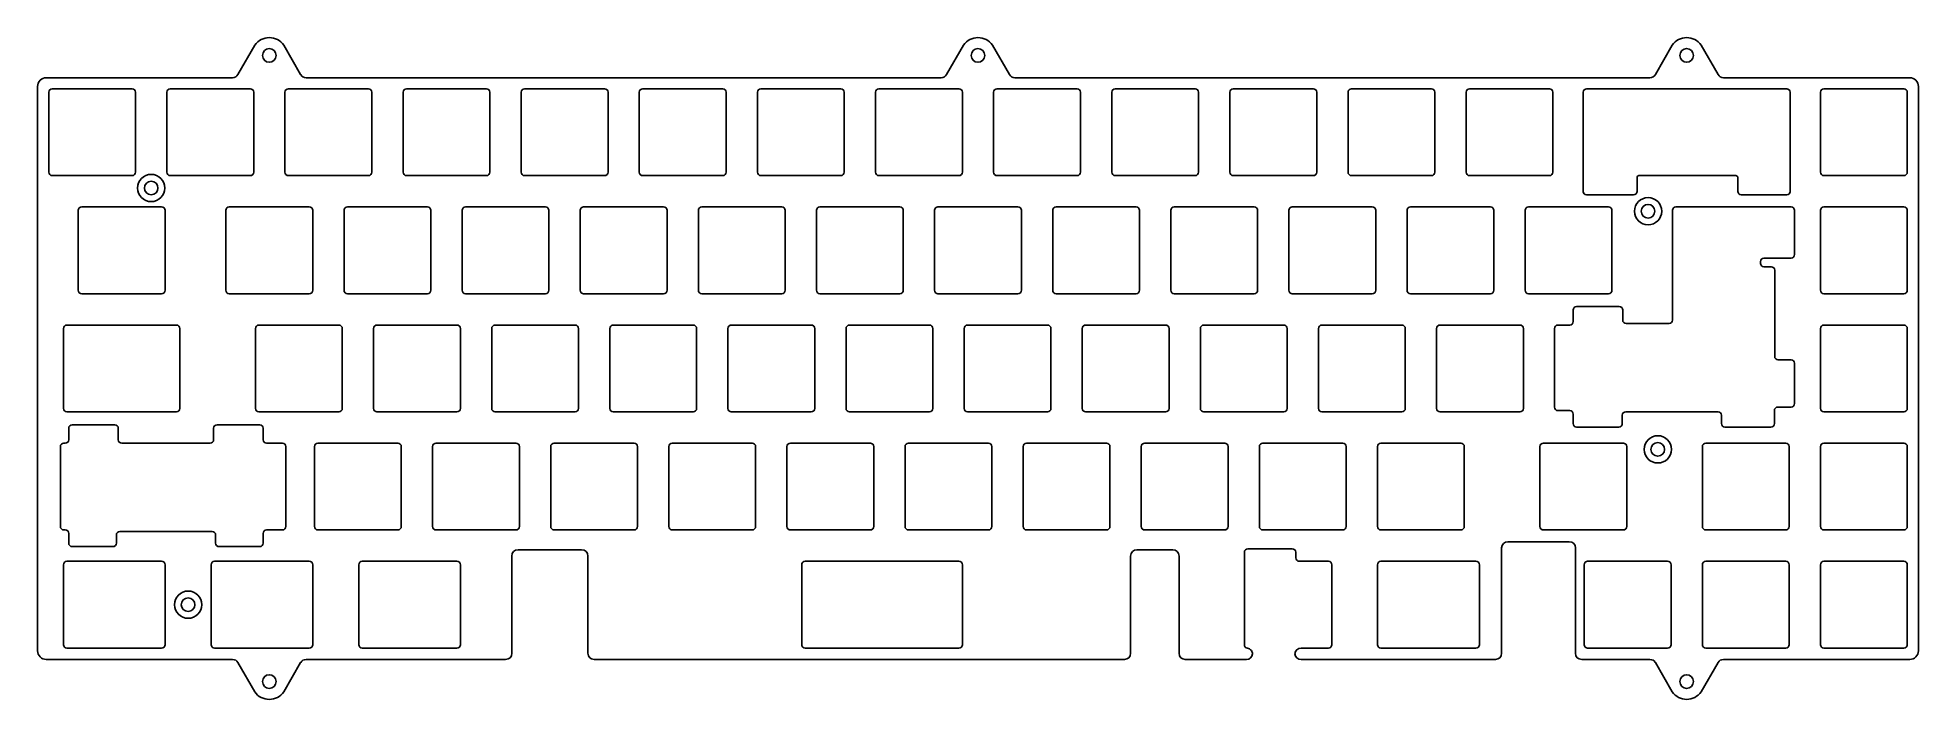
# Model space of a CAD drawing. Header units: millimetres. Extents: x 2 to 305, y -132 to -25.
import ezdxf

# ---------------------------------------------------------------- set-up
doc = ezdxf.new("R2010")
doc.units = ezdxf.units.MM
doc.layers.get('0').update_dxf_attribs({"linetype": 'CONTINUOUS'})

msp = doc.modelspace()

# ---------------------------------------------------------------- linework, layer by layer
for p, q in [((36.75, -25.99), (34.03, -30.76)), ((44.14, -30.76), (41.42, -25.99)), ((151.05, -25.99), (148.33, -30.76)), ((158.44, -30.76), (155.72, -25.99)), ((265.35, -25.99), (262.63, -30.76)), ((272.74, -30.76), (270.02, -25.99)), ((1.71, -32.67), (1.71, -123.69)), ((33.16, -31.27), (3.11, -31.27)), ((147.46, -31.27), (45.01, -31.27)), ((261.76, -31.27), (159.31, -31.27)), ((303.65, -31.27), (273.61, -31.27)), ((305.05, -123.69), (305.05, -32.67)), ((238.84, -106.1), (248.75, -106.1)), ((78.2, -122.25), (78.2, -108.4)), ((79.2, -107.4), (89.46, -107.4)), ((90.46, -108.4), (90.46, -122.25)), ((178, -122.25), (178, -108.4)), ((179, -107.4), (184.82, -107.4)), ((185.82, -108.4), (185.82, -122.25)), ((196.34, -122.71), (196.34, -107.8)), ((196.89, -107.25), (204.08, -107.25)), ((204.63, -107.8), (204.63, -108.7)), ((237.84, -124.09), (237.84, -107.1)), ((249.75, -107.1), (249.75, -124.09)), ((205.18, -109.25), (209.89, -109.25)), ((210.44, -109.8), (210.44, -122.7)), ((78.2, -124.09), (78.2, -122.25)), ((90.46, -122.25), (90.46, -124.09)), ((178, -124.09), (178, -122.25)), ((185.82, -122.25), (185.82, -124.09)), ((209.89, -123.25), (205.48, -123.25)), ((3.11, -125.09), (33.16, -125.09)), ((34.03, -125.59), (36.74, -130.32)), ((41.43, -130.32), (44.14, -125.59)), ((45.01, -125.09), (77.2, -125.09)), ((91.46, -125.09), (177, -125.09)), ((186.82, -125.09), (196.67, -125.09)), ((205.48, -125.09), (236.84, -125.09)), ((250.75, -125.09), (261.76, -125.09)), ((262.63, -125.59), (265.34, -130.32)), ((270.03, -130.32), (272.74, -125.59)), ((273.61, -125.09), (303.65, -125.09))]:
    msp.add_line(p, q)
for points in [[(4.06, -33.05), (16.96, -33.05, -0.414214), (17.51, -33.6), (17.51, -46.5, -0.414214), (16.96, -47.05), (4.06, -47.05, -0.414214), (3.51, -46.5), (3.51, -33.6, -0.414214)], [(36.56, -33.6), (36.56, -46.5, -0.414214), (36.01, -47.05), (23.11, -47.05, -0.414214), (22.56, -46.5), (22.56, -33.6, -0.414214), (23.11, -33.05), (36.01, -33.05, -0.414214)], [(55.61, -33.6), (55.61, -46.5, -0.414214), (55.06, -47.05), (42.16, -47.05, -0.414214), (41.61, -46.5), (41.61, -33.6, -0.414214), (42.16, -33.05), (55.06, -33.05, -0.414214)], [(74.66, -33.6), (74.66, -46.5, -0.414214), (74.11, -47.05), (61.21, -47.05, -0.414214), (60.66, -46.5), (60.66, -33.6, -0.414214), (61.21, -33.05), (74.11, -33.05, -0.414214)], [(79.71, -46.5), (79.71, -33.6, -0.414214), (80.26, -33.05), (93.16, -33.05, -0.414214), (93.71, -33.6), (93.71, -46.5, -0.414214), (93.16, -47.05), (80.26, -47.05, -0.414214)], [(98.76, -46.5), (98.76, -33.6, -0.414214), (99.31, -33.05), (112.21, -33.05, -0.414214), (112.76, -33.6), (112.76, -46.5, -0.414214), (112.21, -47.05), (99.31, -47.05, -0.414214)], [(117.81, -46.5), (117.81, -33.6, -0.414214), (118.36, -33.05), (131.26, -33.05, -0.414214), (131.81, -33.6), (131.81, -46.5, -0.414214), (131.26, -47.05), (118.36, -47.05, -0.414214)], [(136.86, -46.5), (136.86, -33.6, -0.414214), (137.41, -33.05), (150.31, -33.05, -0.414214), (150.86, -33.6), (150.86, -46.5, -0.414214), (150.31, -47.05), (137.41, -47.05, -0.414214)], [(155.91, -46.5), (155.91, -33.6, -0.414214), (156.46, -33.05), (169.36, -33.05, -0.414214), (169.91, -33.6), (169.91, -46.5, -0.414214), (169.36, -47.05), (156.46, -47.05, -0.414214)], [(174.96, -46.5), (174.96, -33.6, -0.414214), (175.51, -33.05), (188.41, -33.05, -0.414214), (188.96, -33.6), (188.96, -46.5, -0.414214), (188.41, -47.05), (175.51, -47.05, -0.414214)], [(194.01, -46.5), (194.01, -33.6, -0.414214), (194.56, -33.05), (207.46, -33.05, -0.414214), (208.01, -33.6), (208.01, -46.5, -0.414214), (207.46, -47.05), (194.56, -47.05, -0.414214)], [(213.06, -46.5), (213.06, -33.6, -0.414214), (213.61, -33.05), (226.51, -33.05, -0.414214), (227.06, -33.6), (227.06, -46.5, -0.414214), (226.51, -47.05), (213.61, -47.05, -0.414214)], [(232.11, -46.5), (232.11, -33.6, -0.414214), (232.66, -33.05), (245.56, -33.05, -0.414214), (246.11, -33.6), (246.11, -46.5, -0.414214), (245.56, -47.05), (232.66, -47.05, -0.414214)], [(259.13, -50.14), (251.51, -50.14, -0.414214), (251.01, -49.64), (251.01, -33.6, -0.414214), (251.56, -33.05), (283.81, -33.05, -0.414214), (284.36, -33.6), (284.36, -49.64, -0.414214), (283.86, -50.14), (276.48, -50.14, -0.414214), (275.93, -49.59), (275.93, -47.35, 0.414214), (275.63, -47.05), (259.98, -47.05, 0.414214), (259.68, -47.35), (259.68, -49.59, -0.414214)], [(289.26, -46.5), (289.26, -33.6, -0.414214), (289.81, -33.05), (302.71, -33.05, -0.414214), (303.26, -33.6), (303.26, -46.5, -0.414214), (302.71, -47.05), (289.81, -47.05, -0.414214)], [(8.82, -52.1, 0.414214), (8.27, -52.65), (8.27, -65.55, 0.414214), (8.82, -66.1), (21.72, -66.1, 0.414214), (22.27, -65.55), (22.27, -52.65, 0.414214), (21.72, -52.1)], [(32.63, -52.1, 0.414214), (32.08, -52.65), (32.08, -65.55, 0.414214), (32.63, -66.1), (45.53, -66.1, 0.414214), (46.08, -65.55), (46.08, -52.65, 0.414214), (45.53, -52.1)], [(64.58, -66.1, 0.414214), (65.13, -65.55), (65.13, -52.65, 0.414214), (64.58, -52.1), (51.68, -52.1, 0.414214), (51.13, -52.65), (51.13, -65.55, 0.414214), (51.68, -66.1)], [(70.73, -52.1, 0.414214), (70.18, -52.65), (70.18, -65.55, 0.414214), (70.73, -66.1), (83.63, -66.1, 0.414214), (84.18, -65.55), (84.18, -52.65, 0.414214), (83.63, -52.1)], [(89.78, -52.1), (102.68, -52.1, -0.414214), (103.23, -52.65), (103.23, -65.55, -0.414214), (102.68, -66.1), (89.78, -66.1, -0.414214), (89.23, -65.55), (89.23, -52.65, -0.414214)], [(121.73, -66.1, 0.414214), (122.28, -65.55), (122.28, -52.65, 0.414214), (121.73, -52.1), (108.83, -52.1, 0.414214), (108.28, -52.65), (108.28, -65.55, 0.414214), (108.83, -66.1)], [(127.88, -52.1, 0.414214), (127.33, -52.65), (127.33, -65.55, 0.414214), (127.88, -66.1), (140.78, -66.1, 0.414214), (141.33, -65.55), (141.33, -52.65, 0.414214), (140.78, -52.1)], [(146.93, -52.1, 0.414214), (146.38, -52.65), (146.38, -65.55, 0.414214), (146.93, -66.1), (159.83, -66.1, 0.414214), (160.38, -65.55), (160.38, -52.65, 0.414214), (159.83, -52.1)], [(165.98, -52.1, 0.414214), (165.43, -52.65), (165.43, -65.55, 0.414214), (165.98, -66.1), (178.88, -66.1, 0.414214), (179.43, -65.55), (179.43, -52.65, 0.414214), (178.88, -52.1)], [(197.93, -66.1, 0.414214), (198.48, -65.55), (198.48, -52.65, 0.414214), (197.93, -52.1), (185.03, -52.1, 0.414214), (184.48, -52.65), (184.48, -65.55, 0.414214), (185.03, -66.1)], [(216.98, -66.1, 0.414214), (217.53, -65.55), (217.53, -52.65, 0.414214), (216.98, -52.1), (204.08, -52.1, 0.414214), (203.53, -52.65), (203.53, -65.55, 0.414214), (204.08, -66.1)], [(223.13, -52.1, 0.414214), (222.58, -52.65), (222.58, -65.55, 0.414214), (223.13, -66.1), (236.03, -66.1, 0.414214), (236.58, -65.55), (236.58, -52.65, 0.414214), (236.03, -52.1)], [(255.08, -66.1, 0.414214), (255.63, -65.55), (255.63, -52.65, 0.414214), (255.08, -52.1), (242.18, -52.1, 0.414214), (241.63, -52.65), (241.63, -65.55, 0.414214), (242.18, -66.1)], [(281.88, -76.22, 0.414214), (282.43, -76.77), (284.53, -76.77, -0.414214), (285.08, -77.32), (285.08, -83.82, -0.414214), (284.53, -84.37), (282.38, -84.37, 0.414214), (281.83, -84.92), (281.83, -87.05, -0.414214), (281.28, -87.6), (273.85, -87.6, -0.414214), (273.3, -87.05), (273.3, -85.7, 0.414214), (272.75, -85.15), (257.85, -85.15, 0.414214), (257.3, -85.7), (257.3, -87.05, -0.414214), (256.75, -87.6), (249.92, -87.6, -0.414214), (249.37, -87.05), (249.37, -85.5, 0.414214), (248.82, -84.95), (246.9, -84.95, -0.414214), (246.35, -84.4), (246.35, -71.7, -0.414214), (246.9, -71.15), (248.82, -71.15, 0.414214), (249.37, -70.6), (249.37, -68.72, -0.414214), (249.92, -68.17), (256.82, -68.17, -0.414214), (257.37, -68.72), (257.37, -70.35, 0.414214), (257.92, -70.9), (264.85, -70.9, 0.414214), (265.4, -70.35), (265.4, -52.65, -0.414214), (265.95, -52.1), (284.53, -52.1, -0.414214), (285.08, -52.65), (285.08, -59.8, -0.414214), (284.53, -60.35), (280.13, -60.35, 0.414214), (279.58, -60.9), (279.58, -61.2, 0.414214), (280.13, -61.75), (281.33, -61.75, -0.414214), (281.88, -62.3)], [(289.81, -52.1, 0.414214), (289.26, -52.65), (289.26, -65.55, 0.414214), (289.81, -66.1), (302.71, -66.1, 0.414214), (303.26, -65.55), (303.26, -52.65, 0.414214), (302.71, -52.1)], [(24.1, -85.15, 0.414214), (24.65, -84.6), (24.65, -71.7, 0.414214), (24.1, -71.15), (6.44, -71.15, 0.414214), (5.89, -71.7), (5.89, -84.6, 0.414214), (6.44, -85.15)], [(37.4, -71.15, 0.414214), (36.85, -71.7), (36.85, -84.6, 0.414214), (37.4, -85.15), (50.3, -85.15, 0.414214), (50.85, -84.6), (50.85, -71.7, 0.414214), (50.3, -71.15)], [(69.35, -85.15, 0.414214), (69.9, -84.6), (69.9, -71.7, 0.414214), (69.35, -71.15), (56.45, -71.15, 0.414214), (55.9, -71.7), (55.9, -84.6, 0.414214), (56.45, -85.15)], [(75.5, -71.15, 0.414214), (74.95, -71.7), (74.95, -84.6, 0.414214), (75.5, -85.15), (88.4, -85.15, 0.414214), (88.95, -84.6), (88.95, -71.7, 0.414214), (88.4, -71.15)], [(94.55, -71.15), (107.45, -71.15, -0.414214), (108, -71.7), (108, -84.6, -0.414214), (107.45, -85.15), (94.55, -85.15, -0.414214), (94, -84.6), (94, -71.7, -0.414214)], [(126.5, -85.15, 0.414214), (127.05, -84.6), (127.05, -71.7, 0.414214), (126.5, -71.15), (113.6, -71.15, 0.414214), (113.05, -71.7), (113.05, -84.6, 0.414214), (113.6, -85.15)], [(132.65, -71.15, 0.414214), (132.1, -71.7), (132.1, -84.6, 0.414214), (132.65, -85.15), (145.55, -85.15, 0.414214), (146.1, -84.6), (146.1, -71.7, 0.414214), (145.55, -71.15)], [(151.7, -71.15, 0.414214), (151.15, -71.7), (151.15, -84.6, 0.414214), (151.7, -85.15), (164.6, -85.15, 0.414214), (165.15, -84.6), (165.15, -71.7, 0.414214), (164.6, -71.15)], [(170.75, -71.15, 0.414214), (170.2, -71.7), (170.2, -84.6, 0.414214), (170.75, -85.15), (183.65, -85.15, 0.414214), (184.2, -84.6), (184.2, -71.7, 0.414214), (183.65, -71.15)], [(189.8, -71.15, 0.414214), (189.25, -71.7), (189.25, -84.6, 0.414214), (189.8, -85.15), (202.7, -85.15, 0.414214), (203.25, -84.6), (203.25, -71.7, 0.414214), (202.7, -71.15)], [(221.75, -85.15, 0.414214), (222.3, -84.6), (222.3, -71.7, 0.414214), (221.75, -71.15), (208.85, -71.15, 0.414214), (208.3, -71.7), (208.3, -84.6, 0.414214), (208.85, -85.15)], [(227.9, -71.15, 0.414214), (227.35, -71.7), (227.35, -84.6, 0.414214), (227.9, -85.15), (240.8, -85.15, 0.414214), (241.35, -84.6), (241.35, -71.7, 0.414214), (240.8, -71.15)], [(289.81, -71.15), (302.71, -71.15, -0.414214), (303.26, -71.7), (303.26, -84.6, -0.414214), (302.71, -85.15), (289.81, -85.15, -0.414214), (289.26, -84.6), (289.26, -71.7, -0.414214)], [(14.73, -89.65, 0.414214), (15.28, -90.2), (29.55, -90.2, 0.414214), (30.1, -89.65), (30.1, -87.8, -0.414214), (30.65, -87.25), (37.55, -87.25, -0.414214), (38.1, -87.8), (38.1, -89.65, 0.414214), (38.65, -90.2), (41.2, -90.2, -0.414214), (41.75, -90.75), (41.75, -103.65, -0.414214), (41.2, -104.2), (38.65, -104.2, 0.414214), (38.1, -104.75), (38.1, -106.34, -0.414214), (37.55, -106.89), (30.97, -106.89, -0.414214), (30.42, -106.34), (30.42, -105, 0.414214), (29.87, -104.45), (14.97, -104.45, 0.414214), (14.42, -105), (14.42, -106.34, -0.414214), (13.87, -106.89), (7.28, -106.89, -0.414214), (6.73, -106.34), (6.73, -104.75, 0.414214), (6.18, -104.2), (5.93, -104.2, -0.414214), (5.38, -103.65), (5.38, -90.75, -0.414214), (5.93, -90.2), (6.18, -90.2, 0.414214), (6.73, -89.65), (6.73, -87.8, -0.414214), (7.28, -87.25), (14.18, -87.25, -0.414214), (14.73, -87.8)], [(59.82, -104.2, 0.414214), (60.37, -103.65), (60.37, -90.75, 0.414214), (59.82, -90.2), (46.92, -90.2, 0.414214), (46.37, -90.75), (46.37, -103.65, 0.414214), (46.92, -104.2)], [(79.42, -90.75, 0.414214), (78.87, -90.2), (65.97, -90.2, 0.414214), (65.42, -90.75), (65.42, -103.65, 0.414214), (65.97, -104.2), (78.87, -104.2, 0.414214), (79.42, -103.65)], [(97.92, -104.2, 0.414214), (98.47, -103.65), (98.47, -90.75, 0.414214), (97.92, -90.2), (85.02, -90.2, 0.414214), (84.47, -90.75), (84.47, -103.65, 0.414214), (85.02, -104.2)], [(104.07, -90.2, 0.414214), (103.52, -90.75), (103.52, -103.65, 0.414214), (104.07, -104.2), (116.97, -104.2, 0.414214), (117.52, -103.65), (117.52, -90.75, 0.414214), (116.97, -90.2)], [(123.12, -90.2, 0.414214), (122.57, -90.75), (122.57, -103.65, 0.414214), (123.12, -104.2), (136.02, -104.2, 0.414214), (136.57, -103.65), (136.57, -90.75, 0.414214), (136.02, -90.2)], [(155.07, -104.2, 0.414214), (155.62, -103.65), (155.62, -90.75, 0.414214), (155.07, -90.2), (142.17, -90.2, 0.414214), (141.62, -90.75), (141.62, -103.65, 0.414214), (142.17, -104.2)], [(161.22, -90.2, 0.414214), (160.67, -90.75), (160.67, -103.65, 0.414214), (161.22, -104.2), (174.12, -104.2, 0.414214), (174.67, -103.65), (174.67, -90.75, 0.414214), (174.12, -90.2)], [(193.17, -104.2, 0.414214), (193.72, -103.65), (193.72, -90.75, 0.414214), (193.17, -90.2), (180.27, -90.2, 0.414214), (179.72, -90.75), (179.72, -103.65, 0.414214), (180.27, -104.2)], [(212.22, -104.2, 0.414214), (212.77, -103.65), (212.77, -90.75, 0.414214), (212.22, -90.2), (199.32, -90.2, 0.414214), (198.77, -90.75), (198.77, -103.65, 0.414214), (199.32, -104.2)], [(218.37, -90.2, 0.414214), (217.82, -90.75), (217.82, -103.65, 0.414214), (218.37, -104.2), (231.27, -104.2, 0.414214), (231.82, -103.65), (231.82, -90.75, 0.414214), (231.27, -90.2)], [(257.47, -104.2), (244.57, -104.2, -0.414214), (244.02, -103.65), (244.02, -90.75, -0.414214), (244.57, -90.2), (257.47, -90.2, -0.414214), (258.02, -90.75), (258.02, -103.65, -0.414214)], [(270.76, -90.2, 0.414214), (270.21, -90.75), (270.21, -103.65, 0.414214), (270.76, -104.2), (283.66, -104.2, 0.414214), (284.21, -103.65), (284.21, -90.75, 0.414214), (283.66, -90.2)], [(289.81, -90.2, 0.414214), (289.26, -90.75), (289.26, -103.65, 0.414214), (289.81, -104.2), (302.71, -104.2, 0.414214), (303.26, -103.65), (303.26, -90.75, 0.414214), (302.71, -90.2)], [(6.44, -109.25, 0.414214), (5.89, -109.8), (5.89, -122.7, 0.414214), (6.44, -123.25), (21.72, -123.25, 0.414214), (22.27, -122.7), (22.27, -109.8, 0.414214), (21.72, -109.25)], [(46.08, -109.8), (46.08, -122.7, -0.414214), (45.53, -123.25), (30.25, -123.25, -0.414214), (29.7, -122.7), (29.7, -109.8, -0.414214), (30.25, -109.25), (45.53, -109.25, -0.414214)], [(69.9, -109.8), (69.9, -122.7, -0.414214), (69.35, -123.25), (54.07, -123.25, -0.414214), (53.52, -122.7), (53.52, -109.8, -0.414214), (54.07, -109.25), (69.35, -109.25, -0.414214)], [(150.86, -109.8), (150.86, -122.7, -0.414214), (150.31, -123.25), (125.5, -123.25, -0.414214), (124.95, -122.7), (124.95, -109.8, -0.414214), (125.5, -109.25), (150.31, -109.25, -0.414214)], [(234.25, -109.8), (234.25, -122.7, -0.414214), (233.7, -123.25), (218.37, -123.25, -0.414214), (217.82, -122.7), (217.82, -109.8, -0.414214), (218.37, -109.25), (233.7, -109.25, -0.414214)], [(265.16, -109.8), (265.16, -122.7, -0.414214), (264.61, -123.25), (251.71, -123.25, -0.414214), (251.16, -122.7), (251.16, -109.8, -0.414214), (251.71, -109.25), (264.61, -109.25, -0.414214)], [(284.21, -109.8), (284.21, -122.7, -0.414214), (283.66, -123.25), (270.76, -123.25, -0.414214), (270.21, -122.7), (270.21, -109.8, -0.414214), (270.76, -109.25), (283.66, -109.25, -0.414214)], [(303.26, -109.8), (303.26, -122.7, -0.414214), (302.71, -123.25), (289.81, -123.25, -0.414214), (289.26, -122.7), (289.26, -109.8, -0.414214), (289.81, -109.25), (302.71, -109.25, -0.414214)]]:
    msp.add_lwpolyline(points, format="xyb", close=True)
for centre, radius in [((39.08, -27.67), 1.1), ((153.38, -27.67), 1.1), ((267.68, -27.67), 1.1), ((20.03, -49.05), 2.2), ((20.03, -49.05), 1.1), ((261.45, -52.8), 2.2), ((261.45, -52.8), 1.1), ((263.02, -91.2), 2.2), ((263.02, -91.2), 1.1), ((25.99, -116.25), 2.2), ((25.99, -116.25), 1.1), ((39.08, -128.65), 1.1), ((267.68, -128.65), 1.1)]:
    msp.add_circle(centre, radius)
for centre, radius, start, end in [((39.08, -27.67), 2.87, 35.7703, 144.2297), ((153.38, -27.67), 2.88, 35.7703, 144.2297), ((267.68, -27.67), 2.88, 35.7704, 144.2295), ((3.11, -32.67), 1.4, 90, 180), ((33.16, -30.27), 1, 270, 330.3223), ((45.01, -30.27), 1, 209.6777, 270), ((147.46, -30.27), 1, 270, 330.3223), ((159.31, -30.27), 1, 209.6777, 270), ((261.76, -30.27), 1, 270, 330.3223), ((273.61, -30.27), 1, 209.6777, 270), ((303.65, -32.67), 1.4, 0, 90), ((238.84, -107.1), 1, 90, 180), ((248.75, -107.1), 1, 0, 90), ((79.2, -108.4), 1, 90, 180), ((89.46, -108.4), 1, 0, 90), ((179, -108.4), 1, 90, 180), ((184.82, -108.4), 1, 0, 90), ((196.89, -107.8), 0.55, 90, 180), ((204.08, -107.8), 0.55, 0, 90), ((205.18, -108.7), 0.55, 180, 270), ((209.89, -109.8), 0.55, 0, 90), ((3.11, -123.69), 1.4, 180, 270), ((77.2, -124.09), 1, -90, 0), ((91.46, -124.09), 1, 180, 270), ((177, -124.09), 1, 270, 360), ((186.82, -124.09), 1, 180, 270), ((196.89, -122.71), 0.55, 180, 264.0081), ((196.67, -124.09), 1, 270, 355.6878), ((205.48, -124.25), 1, 90, 175.3065), ((205.48, -124.09), 1, 184.6935, 270), ((209.89, -122.7), 0.55, -90, 0), ((236.84, -124.09), 1, 270, 360), ((250.75, -124.09), 1, 180, 270), ((303.65, -123.69), 1.4, 270, 360), ((33.16, -126.09), 1, 29.8696, 90), ((45.01, -126.09), 1, 90, 150.1304), ((261.76, -126.09), 1, 29.8696, 90), ((273.61, -126.09), 1, 90, 150.1304), ((39.08, -128.65), 2.88, 215.4976, 324.5024), ((267.68, -128.65), 2.87, 215.4976, 324.5024)]:
    msp.add_arc(centre, radius, start, end)
msp.add_open_spline([(196.83, -123.25), (196.96, -123.27), (197.08, -123.32), (197.31, -123.46), (197.4, -123.55), (197.54, -123.74), (197.59, -123.83), (197.65, -124.01), (197.66, -124.08), (197.67, -124.16)], degree=3, knots=[0.0000002, 0.0000002, 0.0000002, 0.0000002, 0.0390644, 0.0390644, 0.0781289, 0.0781289, 0.1096362, 0.1096362, 0.1336081, 0.1336081, 0.1336081, 0.1336081])

doc.saveas('drawing.dxf')
